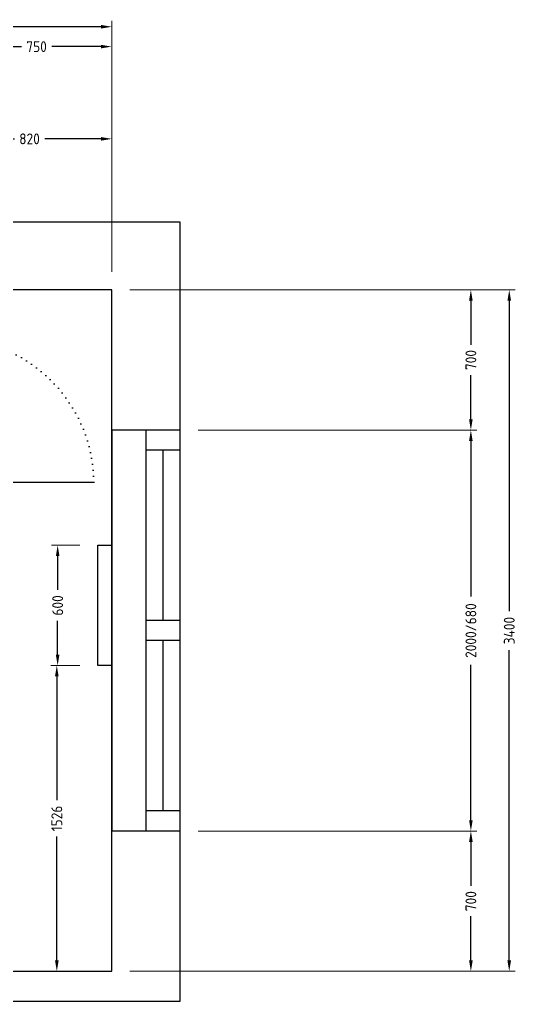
# Model space of a CAD drawing. Header units: millimetres. Extents: x 18408 to 25045, y 20209 to 25283.
# Drawn here: x 22568 to 25045, y 20385 to 25283 of the extents above; entities that cross this region are included whole.
import ezdxf

# ---------------------------------------------------------------- set-up
doc = ezdxf.new("R2010")
doc.units = ezdxf.units.MM
doc.header["$LTSCALE"] = 10
doc.linetypes.add('ACAD_ISO07W100', pattern=[3, 0, -3])
for name, color, linetype in [('A-Equipment', 7, 'Continuous'), ('A-Walls', 7, 'Continuous'), ('A-Windows', 7, 'Continuous'), ('Dimensions', 1, 'Continuous')]:
    doc.layers.add(name, color=color, linetype=linetype)
doc.styles.add('ISO Proportional', font='isocp.shx')
doc.dimstyles.new('House', dxfattribs={"dimscale": 300, "dimtxt": 0.18, "dimasz": 0.18, "dimexe": 0.1, "dimexo": 0.3, "dimgap": 0.09, "dimtad": 0, "dimtoh": 1, "dimdec": 0, "dimzin": 0, "dimdsep": 46, "dimtxsty": 'ISO Proportional', "dimcen": -0.09, "dimclrd": 252, "dimclre": 171, "dimadec": 0, "dimazin": 0, "dimtfac": 1, "dimtdec": 0, "dimtofl": 0, "dimtmove": 0, "dimatfit": 0, "dimfxl": 1, "dimtolj": 1, "dimtzin": 0, "dimlwe": 5, "dimarcsym": 0})

# ---------------------------------------------------------------- blocks, each defined once
blk = doc.blocks.new('*D11')
at = {"layer": 'Defpoints', "color": 0, "transparency": 16777216}
for p in [(23027.4, 25247.9), (19827.4, 23934.9), (23027.4, 23934.9)]:
    blk.add_point(p, dxfattribs=at)
at = {"layer": 'Dimensions', "color": 171, "lineweight": 5, "transparency": 16777216}
for p, q in [((19827.4, 24024.9), (19827.4, 25277.9)), ((23027.4, 24024.9), (23027.4, 25277.9))]:
    blk.add_line(p, q, dxfattribs=at)
at = {"layer": 'Dimensions', "color": 252, "lineweight": -2, "transparency": 16777216}
for p, q in [((19881.4, 25247.9), (21332.9, 25247.9)), ((22973.4, 25247.9), (21521.9, 25247.9))]:
    blk.add_line(p, q, dxfattribs=at)
at = {"layer": 'Dimensions', "color": 252, "transparency": 16777216}
for points in [[(19881.4, 25256.9), (19881.4, 25238.9), (19827.4, 25247.9)], [(22973.4, 25256.9), (22973.4, 25238.9), (23027.4, 25247.9)]]:
    blk.add_solid(points, dxfattribs=at)
at = {"layer": 'Dimensions', "color": 0, "transparency": 16777216, "insert": (21427.4, 25247.9), "char_height": 54, "attachment_point": 5, "style": 'ISO Proportional'}
blk.add_mtext('\\A1;3200', dxfattribs=at)
blk = doc.blocks.new('*D15')
at = {"layer": 'Defpoints', "color": 0, "transparency": 16777216}
for p in [(22207.4, 24688.5), (22207.4, 23934.9), (23027.4, 23934.9)]:
    blk.add_point(p, dxfattribs=at)
at = {"layer": 'Dimensions', "color": 171, "lineweight": 5, "transparency": 16777216}
for p, q in [((22207.4, 24024.9), (22207.4, 24718.5)), ((23027.4, 24024.9), (23027.4, 24718.5))]:
    blk.add_line(p, q, dxfattribs=at)
at = {"layer": 'Dimensions', "color": 252, "lineweight": -2, "transparency": 16777216}
for p, q in [((22261.4, 24688.5), (22541.8, 24688.5)), ((22973.4, 24688.5), (22693, 24688.5))]:
    blk.add_line(p, q, dxfattribs=at)
at = {"layer": 'Dimensions', "color": 252, "transparency": 16777216}
for points in [[(22261.4, 24697.5), (22261.4, 24679.5), (22207.4, 24688.5)], [(22973.4, 24697.5), (22973.4, 24679.5), (23027.4, 24688.5)]]:
    blk.add_solid(points, dxfattribs=at)
at = {"layer": 'Dimensions', "color": 0, "transparency": 16777216, "insert": (22617.4, 24688.5), "char_height": 54, "attachment_point": 5, "style": 'ISO Proportional'}
blk.add_mtext('\\A1;820', dxfattribs=at)
blk = doc.blocks.new('*D18')
at = {"layer": 'Defpoints', "color": 0, "transparency": 16777216}
for p in [(23027.4, 25148.8), (22277.4, 24045.7), (23027.4, 24050.1)]:
    blk.add_point(p, dxfattribs=at)
at = {"layer": 'Dimensions', "color": 171, "lineweight": 5, "transparency": 16777216}
for p, q in [((22277.4, 24135.7), (22277.4, 25178.8)), ((23027.4, 24140.1), (23027.4, 25178.8))]:
    blk.add_line(p, q, dxfattribs=at)
at = {"layer": 'Dimensions', "color": 252, "lineweight": -2, "transparency": 16777216}
for p, q in [((22331.4, 25148.8), (22576.8, 25148.8)), ((22973.4, 25148.8), (22728, 25148.8))]:
    blk.add_line(p, q, dxfattribs=at)
at = {"layer": 'Dimensions', "color": 252, "transparency": 16777216}
for points in [[(22331.4, 25157.8), (22331.4, 25139.8), (22277.4, 25148.8)], [(22973.4, 25157.8), (22973.4, 25139.8), (23027.4, 25148.8)]]:
    blk.add_solid(points, dxfattribs=at)
at = {"layer": 'Dimensions', "color": 0, "transparency": 16777216, "insert": (22652.4, 25148.8), "char_height": 54, "attachment_point": 5, "style": 'ISO Proportional'}
blk.add_mtext('\\A1;750', dxfattribs=at)
blk = doc.blocks.new('*D20')
at = {"layer": 'Defpoints', "color": 0, "transparency": 16777216}
for p in [(23027.4, 23934.9), (25009.2, 23934.9), (23027.4, 20534.9)]:
    blk.add_point(p, dxfattribs=at)
at = {"layer": 'Dimensions', "color": 171, "lineweight": 5, "transparency": 16777216}
for p, q in [((23117.4, 23934.9), (25039.2, 23934.9)), ((23117.4, 20534.9), (25039.2, 20534.9))]:
    blk.add_line(p, q, dxfattribs=at)
at = {"layer": 'Dimensions', "color": 252, "lineweight": -2, "transparency": 16777216}
for p, q in [((25009.2, 23880.9), (25009.2, 22332.2)), ((25009.2, 20588.9), (25009.2, 22137.7))]:
    blk.add_line(p, q, dxfattribs=at)
at = {"layer": 'Dimensions', "color": 252, "transparency": 16777216}
for points in [[(25000.2, 23880.9), (25018.2, 23880.9), (25009.2, 23934.9)], [(25000.2, 20588.9), (25018.2, 20588.9), (25009.2, 20534.9)]]:
    blk.add_solid(points, dxfattribs=at)
at = {"layer": 'Dimensions', "color": 0, "transparency": 16777216, "insert": (25009.2, 22234.9), "char_height": 54, "attachment_point": 5, "rotation": 90, "style": 'ISO Proportional'}
blk.add_mtext('\\A1;3400', dxfattribs=at)
blk = doc.blocks.new('*D21')
at = {"layer": 'Defpoints', "color": 0, "transparency": 16777216}
for p in [(23367.4, 23234.9), (23367.4, 21234.9), (24817.9, 21234.9)]:
    blk.add_point(p, dxfattribs=at)
at = {"layer": 'Dimensions', "color": 171, "lineweight": 5, "transparency": 16777216}
for p, q in [((23457.4, 23234.9), (24847.9, 23234.9)), ((23457.4, 21234.9), (24847.9, 21234.9))]:
    blk.add_line(p, q, dxfattribs=at)
at = {"layer": 'Dimensions', "color": 252, "lineweight": -2, "transparency": 16777216}
for p, q in [((24817.9, 23180.9), (24817.9, 22405.7)), ((24817.9, 21288.9), (24817.9, 22064.1))]:
    blk.add_line(p, q, dxfattribs=at)
at = {"layer": 'Dimensions', "color": 252, "transparency": 16777216}
for points in [[(24808.9, 23180.9), (24826.9, 23180.9), (24817.9, 23234.9)], [(24808.9, 21288.9), (24826.9, 21288.9), (24817.9, 21234.9)]]:
    blk.add_solid(points, dxfattribs=at)
at = {"layer": 'Dimensions', "color": 0, "transparency": 16777216, "insert": (24817.9, 22234.9), "char_height": 54, "width": 136.414, "attachment_point": 5, "rotation": 90, "style": 'ISO Proportional'}
blk.add_mtext('\\A1;2000/680', dxfattribs=at)
blk = doc.blocks.new('*D22')
at = {"layer": 'Defpoints', "color": 0, "transparency": 16777216}
for p in [(23367.4, 21234.9), (23367.4, 20534.9), (24817.9, 20534.9)]:
    blk.add_point(p, dxfattribs=at)
at = {"layer": 'Dimensions', "color": 171, "lineweight": 5, "transparency": 16777216}
for p, q in [((23457.4, 21234.9), (24847.9, 21234.9)), ((23457.4, 20534.9), (24847.9, 20534.9))]:
    blk.add_line(p, q, dxfattribs=at)
at = {"layer": 'Dimensions', "color": 252, "lineweight": -2, "transparency": 16777216}
for p, q in [((24817.9, 21180.9), (24817.9, 20960.6)), ((24817.9, 20588.9), (24817.9, 20809.3))]:
    blk.add_line(p, q, dxfattribs=at)
at = {"layer": 'Dimensions', "color": 252, "transparency": 16777216}
for points in [[(24808.9, 21180.9), (24826.9, 21180.9), (24817.9, 21234.9)], [(24808.9, 20588.9), (24826.9, 20588.9), (24817.9, 20534.9)]]:
    blk.add_solid(points, dxfattribs=at)
at = {"layer": 'Dimensions', "color": 0, "transparency": 16777216, "insert": (24817.9, 20884.9), "char_height": 54, "attachment_point": 5, "rotation": 90, "style": 'ISO Proportional'}
blk.add_mtext('\\A1;700', dxfattribs=at)
blk = doc.blocks.new('*D23')
at = {"layer": 'Defpoints', "color": 0, "transparency": 16777216}
for p in [(23367.4, 23934.9), (24817.9, 23934.9), (23367.4, 23234.9)]:
    blk.add_point(p, dxfattribs=at)
at = {"layer": 'Dimensions', "color": 171, "lineweight": 5, "transparency": 16777216}
for p, q in [((23457.4, 23934.9), (24847.9, 23934.9)), ((23457.4, 23234.9), (24847.9, 23234.9))]:
    blk.add_line(p, q, dxfattribs=at)
at = {"layer": 'Dimensions', "color": 252, "lineweight": -2, "transparency": 16777216}
for p, q in [((24817.9, 23880.9), (24817.9, 23660.6)), ((24817.9, 23288.9), (24817.9, 23509.3))]:
    blk.add_line(p, q, dxfattribs=at)
at = {"layer": 'Dimensions', "color": 252, "transparency": 16777216}
for points in [[(24808.9, 23880.9), (24826.9, 23880.9), (24817.9, 23934.9)], [(24808.9, 23288.9), (24826.9, 23288.9), (24817.9, 23234.9)]]:
    blk.add_solid(points, dxfattribs=at)
at = {"layer": 'Dimensions', "color": 0, "transparency": 16777216, "insert": (24817.9, 23584.9), "char_height": 54, "attachment_point": 5, "rotation": 90, "style": 'ISO Proportional'}
blk.add_mtext('\\A1;700', dxfattribs=at)
blk = doc.blocks.new('*D121')
at = {"layer": 'Defpoints', "color": 0, "transparency": 16777216}
for p in [(22957.4, 22660.5), (22757.6, 22060.5), (22957.4, 22060.5)]:
    blk.add_point(p, dxfattribs=at)
at = {"layer": 'Dimensions', "color": 171, "lineweight": 5, "transparency": 16777216}
for p, q in [((22867.4, 22660.5), (22727.6, 22660.5)), ((22867.4, 22060.5), (22727.6, 22060.5))]:
    blk.add_line(p, q, dxfattribs=at)
at = {"layer": 'Dimensions', "color": 252, "lineweight": -2, "transparency": 16777216}
for p, q in [((22757.6, 22606.5), (22757.6, 22437.7)), ((22757.6, 22114.5), (22757.6, 22283.2))]:
    blk.add_line(p, q, dxfattribs=at)
at = {"layer": 'Dimensions', "color": 252, "transparency": 16777216}
for points in [[(22748.6, 22606.5), (22766.6, 22606.5), (22757.6, 22660.5)], [(22748.6, 22114.5), (22766.6, 22114.5), (22757.6, 22060.5)]]:
    blk.add_solid(points, dxfattribs=at)
at = {"layer": 'Dimensions', "color": 0, "transparency": 16777216, "insert": (22757.6, 22360.5), "char_height": 54, "attachment_point": 5, "rotation": 90, "style": 'ISO Proportional'}
blk.add_mtext('\\A1;600', dxfattribs=at)
blk = doc.blocks.new('*D125')
at = {"layer": 'Defpoints', "color": 0, "transparency": 16777216}
for p in [(22957.4, 22060.5), (22753.4, 20534.9), (22957.4, 20534.9)]:
    blk.add_point(p, dxfattribs=at)
at = {"layer": 'Dimensions', "color": 171, "lineweight": 5, "transparency": 16777216}
for p, q in [((22867.4, 22060.5), (22723.4, 22060.5)), ((22867.4, 20534.9), (22723.4, 20534.9))]:
    blk.add_line(p, q, dxfattribs=at)
at = {"layer": 'Dimensions', "color": 252, "lineweight": -2, "transparency": 16777216}
for p, q in [((22753.4, 22006.5), (22753.4, 21388.1)), ((22753.4, 20588.9), (22753.4, 21207.3))]:
    blk.add_line(p, q, dxfattribs=at)
at = {"layer": 'Dimensions', "color": 252, "transparency": 16777216}
for points in [[(22744.4, 22006.5), (22762.4, 22006.5), (22753.4, 22060.5)], [(22744.4, 20588.9), (22762.4, 20588.9), (22753.4, 20534.9)]]:
    blk.add_solid(points, dxfattribs=at)
at = {"layer": 'Dimensions', "color": 0, "transparency": 16777216, "insert": (22753.4, 21297.7), "char_height": 54, "attachment_point": 5, "rotation": 90, "style": 'ISO Proportional'}
blk.add_mtext('\\A1;1526', dxfattribs=at)

msp = doc.modelspace()

# ---------------------------------------------------------------- linework, layer by layer
at = {"layer": 'A-Equipment'}
msp.add_line((22217.4, 22974.9), (22937.4, 22974.9), dxfattribs=at)
msp.add_lwpolyline([(22957.4, 22660.5), (23027.4, 22660.5), (23027.4, 22060.5), (22957.4, 22060.5)], close=True, dxfattribs=at)
at = {"layer": 'A-Equipment', "linetype": 'ACAD_ISO07W100'}
msp.add_arc((22212.4, 22969.9), 725, 0.3951, 89.6049, dxfattribs=at)
at = {"layer": 'A-Walls'}
msp.add_lwpolyline([(19827.4, 23934.9), (19827.4, 21524.9), (19677.4, 21524.9), (19677.4, 24274.9), (23367.4, 24274.9), (23367.4, 23234.9), (23367.4, 20384.9), (19677.4, 20384.9), (19677.4, 20634.9), (19827.4, 20634.9), (19827.4, 20534.9), (23027.4, 20534.9), (23027.4, 23934.9)], close=True, dxfattribs=at)
at = {"layer": 'A-Windows'}
for p, q in [((23367.4, 23234.9), (23027.4, 23234.9)), ((23027.4, 23234.9), (23027.4, 21234.9)), ((23197.4, 23234.9), (23197.4, 21234.9)), ((23367.4, 23234.9), (23367.4, 21234.9)), ((23367.4, 23134.9), (23197.4, 23134.9)), ((23282.4, 23134.9), (23282.4, 22284.9)), ((23367.4, 22284.9), (23197.4, 22284.9)), ((23367.4, 22184.9), (23197.4, 22184.9)), ((23282.4, 22184.9), (23282.4, 21334.9)), ((23367.4, 21334.9), (23197.4, 21334.9)), ((23367.4, 21234.9), (23027.4, 21234.9))]:
    msp.add_line(p, q, dxfattribs=at)

# ---------------------------------------------------------------- dimensions: what is measured, and where the dimension line sits
at = {"layer": 'Dimensions', "color": 0}
for base, p1, p2, picture, middle in [((23027.4, 25247.9), (19827.4, 23934.9), (23027.4, 23934.9), '*D11', (21427.4, 25247.9)), ((23027.4, 25148.8), (22277.4, 24045.7), (23027.4, 24050.1), '*D18', (22652.4, 25148.8)), ((22207.4, 24688.5), (23027.4, 23934.9), (22207.4, 23934.9), '*D15', (22617.4, 24688.5))]:
    dim = msp.add_linear_dim(base=base, p1=p1, p2=p2, dimstyle='House', dxfattribs=at)
    dim.commit()
    dim.dimension.update_dxf_attribs({"geometry": picture, "text_midpoint": middle})
for base, p1, p2, picture, middle in [((25009.2, 23934.9), (23027.4, 20534.9), (23027.4, 23934.9), '*D20', (25009.2, 22234.9)), ((24817.9, 23934.9), (23367.4, 23234.9), (23367.4, 23934.9), '*D23', (24817.9, 23584.9)), ((24817.9, 20534.9), (23367.4, 21234.9), (23367.4, 20534.9), '*D22', (24817.9, 20884.9))]:
    dim = msp.add_linear_dim(base=base, p1=p1, p2=p2, angle=90, dimstyle='House', dxfattribs=at)
    dim.commit()
    dim.dimension.update_dxf_attribs({"geometry": picture, "text_midpoint": middle})
dim = msp.add_linear_dim(base=(24817.9, 21234.9), p1=(23367.4, 23234.9), p2=(23367.4, 21234.9), angle=90, text='<>/680', dimstyle='House', dxfattribs=at)
dim.commit()
dim.dimension.update_dxf_attribs({"geometry": '*D21', "text_midpoint": (24817.9, 22234.9)})
at = {"layer": 'Dimensions', "color": 7}
for base, p1, p2, picture, middle in [((22757.6, 22060.5), (22957.4, 22660.5), (22957.4, 22060.5), '*D121', (22757.6, 22360.5)), ((22753.4, 20534.9), (22957.4, 22060.5), (22957.4, 20534.9), '*D125', (22753.4, 21297.7))]:
    dim = msp.add_linear_dim(base=base, p1=p1, p2=p2, angle=90, dimstyle='House', dxfattribs=at)
    dim.commit()
    dim.dimension.update_dxf_attribs({"geometry": picture, "text_midpoint": middle})

doc.saveas('drawing.dxf')
